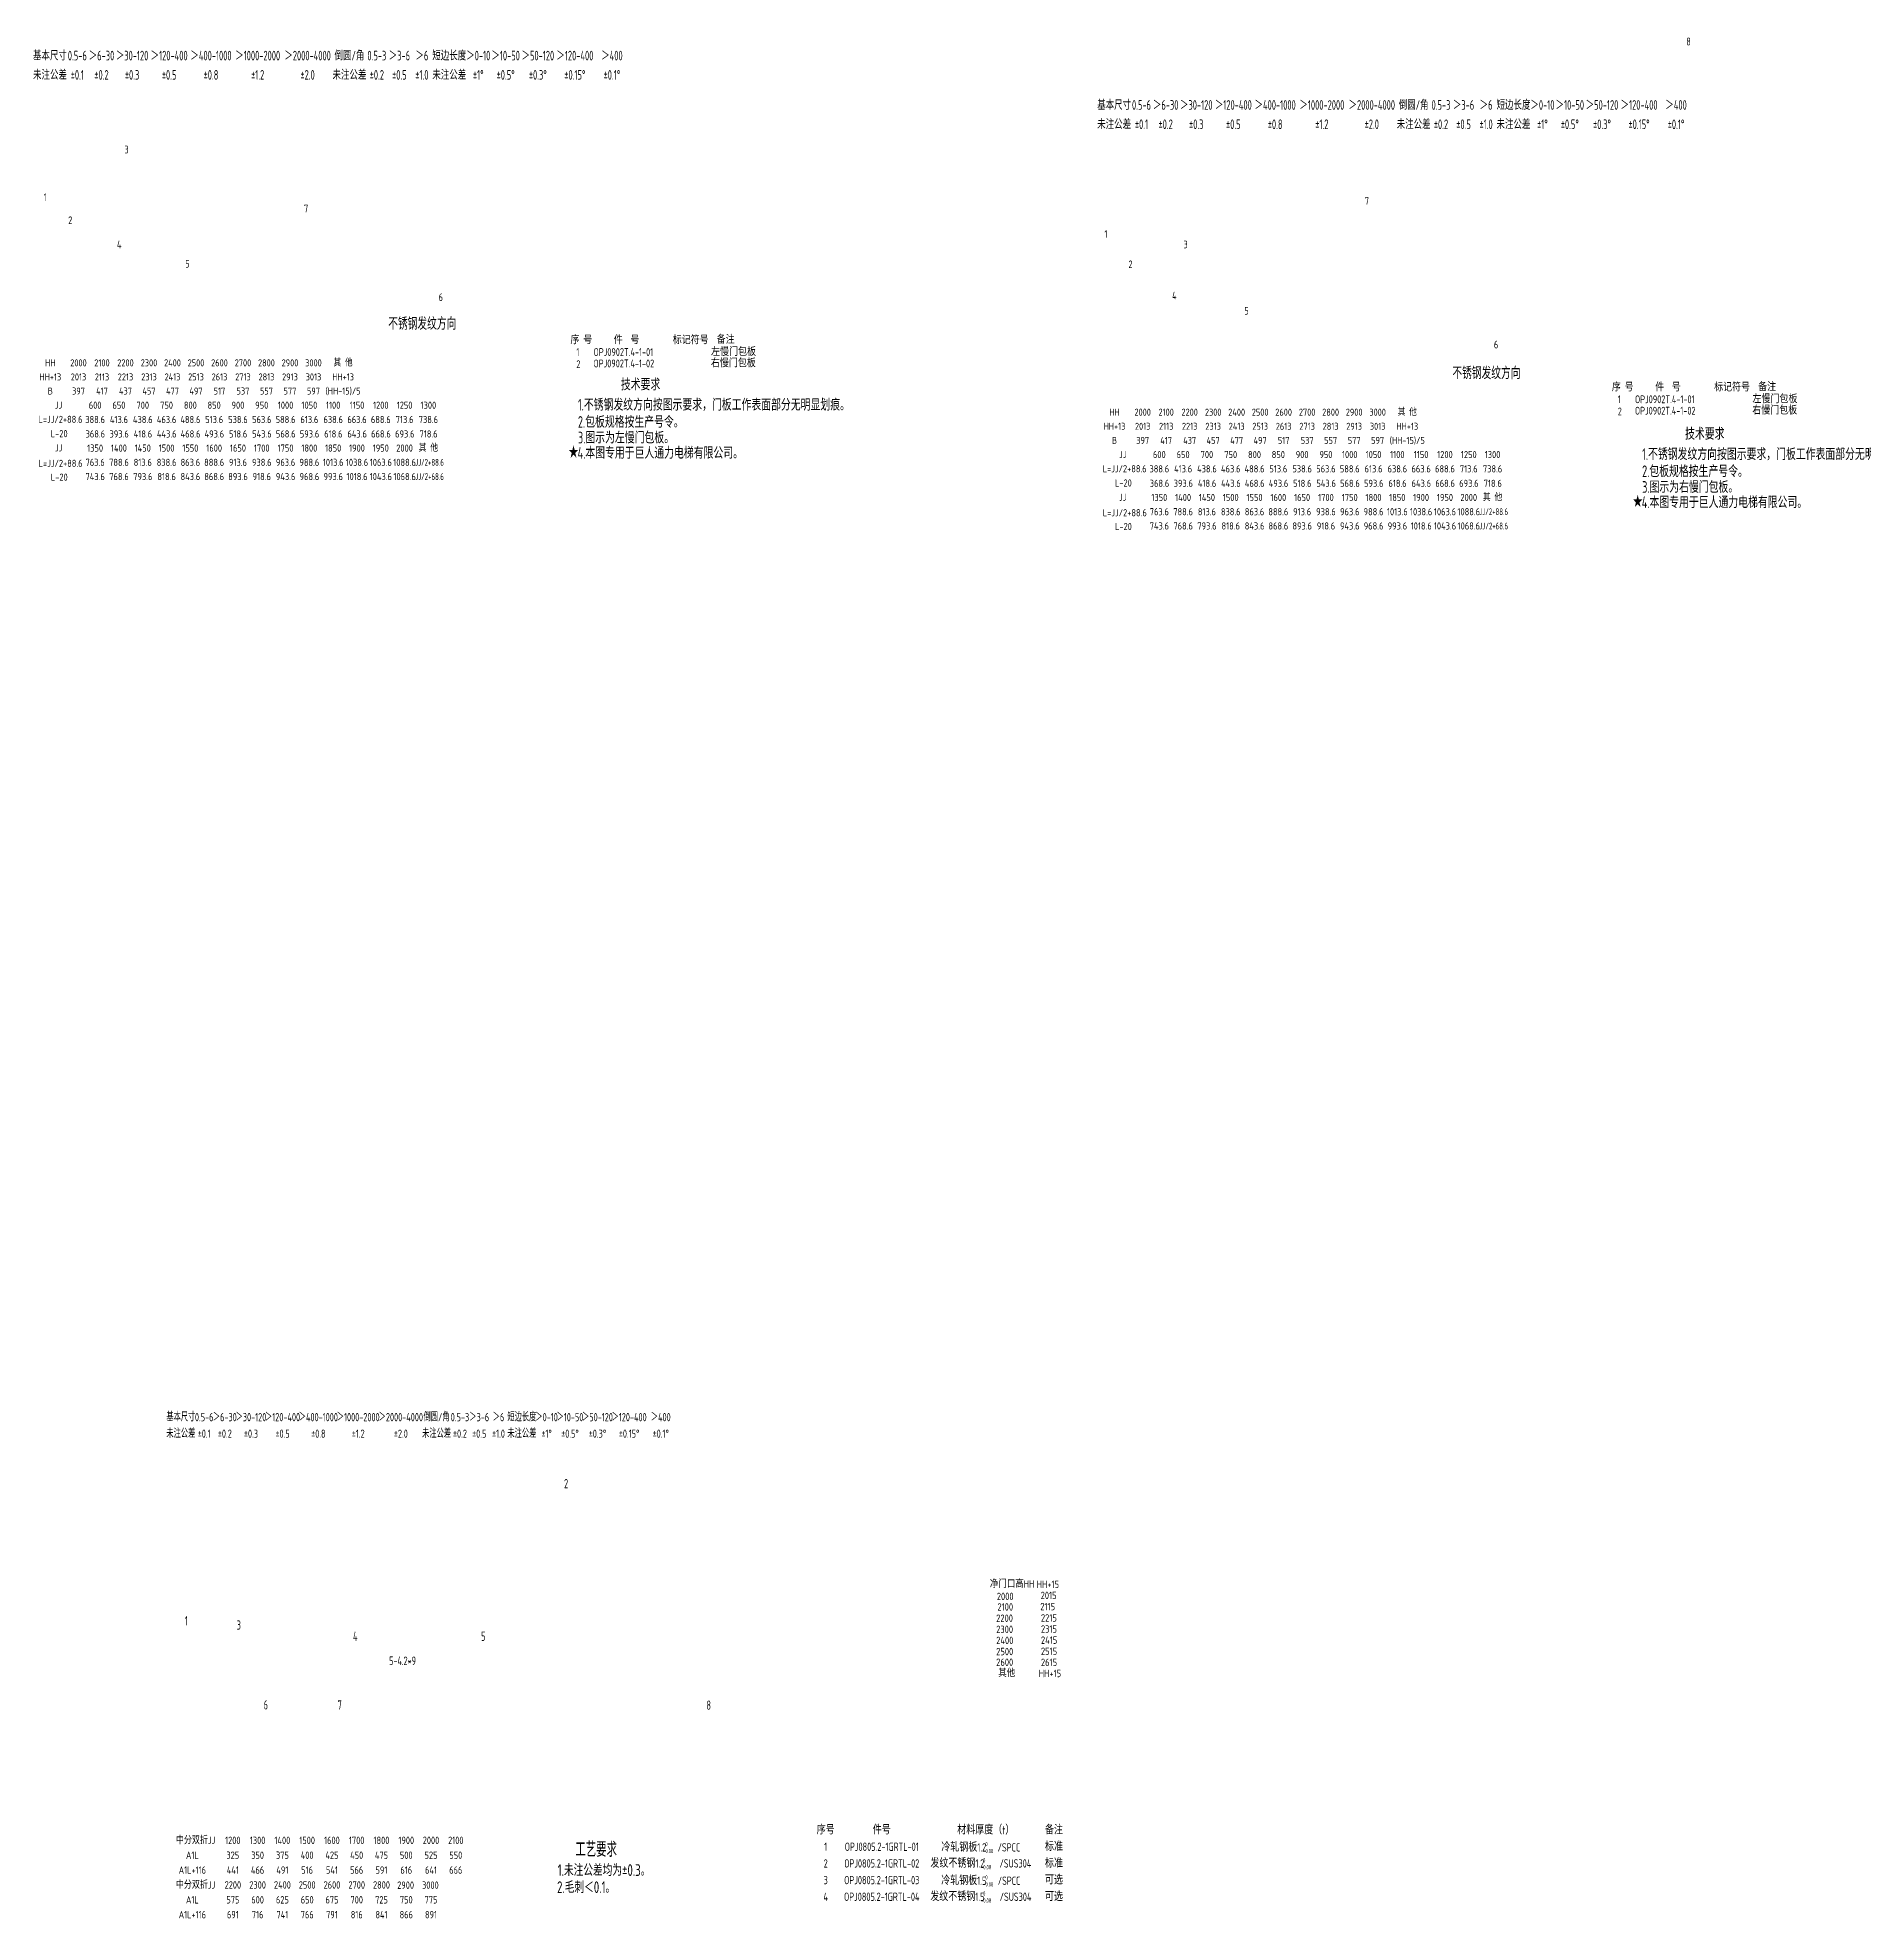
# Model space of a CAD drawing. Header units: inches. Extents: x 14216 to 120088, y -28810 to 23559.
# Drawn here: x 113287 to 119205, y 8305 to 14399 of the extents above; entities that cross this region are included whole.
import ezdxf
from ezdxf.enums import TextEntityAlignment as Align

# ---------------------------------------------------------------- set-up
doc = ezdxf.new("R2010")
doc.units = ezdxf.units.IN
doc.header["$LTSCALE"] = 0.3
doc.header["$MEASUREMENT"] = 0
for name, color, linetype in [('2', 2, 'Continuous'), ('2细实线', 2, 'Continuous'), ('7', 4, 'Continuous')]:
    doc.layers.add(name, color=color, linetype=linetype)
doc.layers.add('粗实线', color=7, linetype='Continuous', lineweight=30)
doc.styles.add('HZ', font='isocp2.shx', dxfattribs={"width": 0.7, "bigfont": 'hztxt.shx'})

msp = doc.modelspace()

# ---------------------------------------------------------------- texts
at = {"layer": '2', "color": 4, "style": 'HZ', "width": 0.7}
for s, height, p in [('8', 25, (118628.2, 14373.7)), ('3', 25, (113568.5, 14023.7)), ('1', 25, (113306.8, 13869.1)), ('7', 25, (114150.3, 13832.9)), ('7', 25, (117586.8, 13857.3)), ('2', 25, (113386.3, 13794.5)), ('1', 25, (116743.3, 13750)), ('4', 25, (113544.3, 13716.2)), ('3', 25, (116999.4, 13716.2)), ('5', 25, (113765.7, 13653.7)), ('2', 25, (116821.1, 13651.9)), ('6', 25, (114586.3, 13545.2)), ('4', 25, (116962.6, 13550.6)), ('5', 25, (117196.6, 13501.5)), ('6', 25, (118005, 13391.8)), ('2', 30, (114992.7, 9698.9)), ('1', 30, (113764.2, 9254.8)), ('3', 30, (113932.3, 9240.9)), ('4', 30, (114309, 9204.1)), ('5', 30, (114724, 9204.5)), ('6', 30, (114019.5, 8982.3)), ('7', 30, (114259.1, 8981.9)), ('8', 30, (115453.9, 8981.2))]:
    msp.add_text(s, height=height, dxfattribs=at).set_placement(p)
at = {"layer": '2', "color": 6, "style": 'HZ'}
for s, height, width, p in [('不锈钢发纹方向', 40, 0.75, (114423.1, 13452.1)), ('技术要求', 38, 0.7, (115176.9, 13256)), ('不锈钢发纹方向', 40, 0.75, (117870.6, 13292.2)), ('1.不锈钢发纹方向按图示要求，门板工作表面部分无明显划痕。', 38, 0.7, (115037.9, 13190.3)), ('2.包板规格按生产号令。', 38, 0.7, (115037.7, 13134.7)), ('3.图示为左慢门包板。', 38, 0.7, (115037.9, 13083.9)), ('技术要求', 38, 0.7, (118624.3, 13096)), ('4.本图专用于巨人通力电梯有限公司。', 38, 0.7, (115036.6, 13034.4)), ('1.不锈钢发纹方向按图示要求，门板工作表面部分无明显划痕。', 38, 0.7, (118485.4, 13030.3)), ('2.包板规格按生产号令。', 38, 0.7, (118485.2, 12974.8)), ('3.图示为右慢门包板。', 38, 0.7, (118485.4, 12923.9)), ('4.本图专用于巨人通力电梯有限公司。', 38, 0.7, (118484.1, 12874.4)), ('1.未注公差均为±0.3。', 38, 0.75, (114972.1, 8442.9)), ('2.毛刺＜0.1。', 38, 0.75, (114970, 8387.5))]:
    msp.add_text(s, height=height, dxfattribs=dict(at, width=width)).set_placement(p)
at = {"layer": '2', "style": 'HZ'}
for s, height, width, p in [('序 号', 25.36, 0.85, (115013.4, 13406)), ('件  号', 25.36, 0.85, (115154, 13406)), ('标记符号', 25.36, 0.85, (115344.8, 13405.9)), ('备注', 25.36, 0.85, (115487.3, 13407.1)), ('1', 25.4, 0.85, (115032.5, 13367.4)), ('2 ', 25.36, 0.85, (115032.5, 13328.1)), ('OPJ0902T.4-1-02', 25.364, 0.85, (115088.3, 13330.5)), ('OPJ0902T.4-1-01', 25.364, 0.85, (115088.5, 13367.4)), ('右慢门包板', 25.36, 0.85, (115468.4, 13331.2)), ('左慢门包板', 25.36, 0.85, (115469.1, 13367.8)), ('序 号', 25.36, 0.85, (118387.1, 13252.9)), ('1', 25.4, 0.85, (118406.2, 13214.3)), ('OPJ0902T.4-1-01', 25.364, 0.85, (118462.2, 13214.3)), ('件  号', 25.36, 0.85, (118527.7, 13252.9)), ('标记符号', 25.36, 0.85, (118718.5, 13252.8)), ('左慢门包板', 25.36, 0.85, (118842.8, 13214.7)), ('备注', 25.36, 0.85, (118861, 13254)), ('2 ', 25.36, 0.85, (118406.2, 13175)), ('OPJ0902T.4-1-02', 25.364, 0.85, (118462, 13177.4)), ('右慢门包板', 25.36, 0.85, (118842.1, 13178.1)), ('★', 38, 0.8, (115007.4, 13037)), ('★', 38, 0.8, (118454.9, 12877))]:
    msp.add_text(s, height=height, dxfattribs=dict(at, width=width)).set_placement(p)
at = {"layer": '2', "style": 'HZ', "width": 0.8}
for s, p in [('序号', (115840.3, 8591.5)), ('件号', (116022, 8591.5)), ('材料厚度（t）', (116358.9, 8591.5)), ('备注', (116579.9, 8591.5)), ('1', (115840.3, 8537.5)), ('OPJ0805.2-1GRTL-01', (116022, 8537.5)), ('冷轧钢板1.2   /SPCC', (116342.7, 8535.5)), ('标准', (116579.9, 8537.5)), ('2', (115840.3, 8483.5)), ('OPJ0805.2-1GRTL-02', (116022, 8483.5)), ('发纹不锈钢1.2    /SUS304 ', (116349.2, 8483.5)), ('标准', (116579.9, 8483.5)), ('3', (115840.3, 8429.5)), ('OPJ0805.2-1GRTL-03', (116022, 8429.5)), ('冷轧钢板1.5   /SPCC', (116342.7, 8427.5)), ('可选', (116579.9, 8429.5)), ('4', (115840.3, 8375.5)), ('OPJ0805.2-1GRTL-04', (116022, 8375.5)), ('发纹不锈钢1.5    /SUS304 ', (116349.2, 8375.5)), ('可选', (116579.9, 8375.5))]:
    msp.add_text(s, height=27, dxfattribs=at).set_placement(p, align=Align.MIDDLE_CENTER)
at = {"layer": '2', "color": 6, "insert": (114469.5, 9139.9), "char_height": 28, "attachment_point": 5, "style": 'HZ'}
msp.add_mtext('\\A1;5-4.2*9', dxfattribs=at)
at = {"layer": '2', "char_height": 13.73, "attachment_point": 1, "style": 'HZ'}
for insert in [(116350.8, 8553.4), (116343.6, 8500.9), (116350.8, 8445.4), (116343.6, 8392.9)]:
    msp.add_mtext(' 0\\P-0.08', dxfattribs=dict(at, insert=insert))
at = {"layer": '2细实线', "linetype": 'ByBlock', "style": 'HZ', "width": 0.65}
for s, height, p in [('基本尺寸', 31.3, (113327.3, 14340.5)), ('0.5-6', 31.3, (113415.9, 14340.5)), ('＞6-30', 31.3, (113494.2, 14340.5)), ('＞30-120', 31.3, (113593.3, 14340.5)), ('＞120-400', 31.3, (113713.3, 14340.5)), ('＞400-1000', 31.3, (113848.9, 14340.5)), ('＞1000-2000', 31.3, (114000.2, 14340.5)), ('＞2000-4000', 31.3, (114161.9, 14340.5)), ('倒圆/角', 31.3, (114297.5, 14340.5)), ('0.5-3', 31.3, (114386.2, 14340.5)), ('＞3-6', 31.3, (114459.2, 14340.5)), ('＞6', 31.3, (114532.2, 14340.5)), ('短边长度', 31.3, (114620.9, 14340.5)), ('＞0-10', 31.3, (114714.8, 14340.5)), ('＞10-50', 31.3, (114803.5, 14340.5)), ('＞50-120', 31.3, (114907.8, 14340.5)), ('＞120-400', 31.3, (115027.8, 14340.5)), ('＞400', 31.3, (115147.8, 14340.5)), ('未注公差', 31.3, (113327.3, 14278)), ('%%p0.1', 31.3, (113415.9, 14278)), ('%%p0.2', 31.3, (113494.2, 14278)), ('%%p0.3', 31.3, (113593.3, 14278)), ('%%p0.5', 31.3, (113713.3, 14278)), ('%%p0.8', 31.3, (113848.9, 14278)), ('%%p1.2', 31.3, (114000.2, 14278)), ('%%p2.0', 31.3, (114161.9, 14278)), ('未注公差', 31.3, (114297.5, 14278)), ('%%p0.2', 31.3, (114386.2, 14278)), ('%%p0.5', 31.3, (114459.2, 14278)), ('%%p1.0', 31.3, (114532.2, 14278)), ('未注公差', 31.3, (114620.9, 14278)), ('%%p1%%d', 31.3, (114714.8, 14278)), ('%%p0.5%%d', 31.3, (114803.5, 14278)), ('%%p0.3%%d', 31.3, (114907.8, 14278)), ('%%p0.15%%d', 31.3, (115027.8, 14278)), ('%%p0.1%%d', 31.3, (115147.8, 14278)), ('基本尺寸', 31.3, (116774.8, 14180.6)), ('倒圆/角', 31.3, (117745, 14180.6)), ('短边长度', 31.3, (118068.4, 14180.6)), ('未注公差', 31.3, (116774.8, 14118)), ('0.5-6', 31.3, (116863.4, 14180.6)), ('＞6-30', 31.3, (116941.7, 14180.6)), ('＞30-120', 31.3, (117040.8, 14180.6)), ('＞120-400', 31.3, (117160.8, 14180.6)), ('＞400-1000', 31.3, (117296.4, 14180.6)), ('＞1000-2000', 31.3, (117447.7, 14180.6)), ('＞2000-4000', 31.3, (117609.4, 14180.6)), ('未注公差', 31.3, (117745, 14118)), ('0.5-3', 31.3, (117833.7, 14180.6)), ('＞3-6', 31.3, (117906.7, 14180.6)), ('＞6', 31.3, (117979.7, 14180.6)), ('未注公差', 31.3, (118068.4, 14118)), ('＞0-10', 31.3, (118162.3, 14180.6)), ('＞10-50', 31.3, (118251, 14180.6)), ('＞50-120', 31.3, (118355.3, 14180.6)), ('＞120-400', 31.3, (118475.3, 14180.6)), ('＞400', 31.3, (118595.2, 14180.6)), ('%%p0.1', 31.3, (116863.4, 14118)), ('%%p0.2', 31.3, (116941.7, 14118)), ('%%p0.3', 31.3, (117040.8, 14118)), ('%%p0.5', 31.3, (117160.8, 14118)), ('%%p0.8', 31.3, (117296.4, 14118)), ('%%p1.2', 31.3, (117447.7, 14118)), ('%%p2.0', 31.3, (117609.4, 14118)), ('%%p0.2', 31.3, (117833.7, 14118)), ('%%p0.5', 31.3, (117906.7, 14118)), ('%%p1.0', 31.3, (117979.7, 14118)), ('%%p1%%d', 31.3, (118162.3, 14118)), ('%%p0.5%%d', 31.3, (118251, 14118)), ('%%p0.3%%d', 31.3, (118355.3, 14118)), ('%%p0.15%%d', 31.3, (118475.3, 14118)), ('%%p0.1%%d', 31.3, (118595.2, 14118)), ('基本尺寸', 26.73, (113751.2, 9929.3)), ('0.5-6', 26.73, (113826.9, 9929.3)), ('＞6-30', 26.73, (113893.7, 9929.3)), ('＞30-120', 26.73, (113978.4, 9929.3)), ('＞120-400', 26.73, (114080.8, 9929.3)), ('＞400-1000', 26.73, (114196.7, 9929.3)), ('＞1000-2000', 26.73, (114325.9, 9929.3)), ('＞2000-4000', 26.73, (114464, 9929.3)), ('倒圆/角', 26.73, (114579.8, 9929.3)), ('0.5-3', 26.73, (114655.5, 9929.3)), ('＞3-6', 26.73, (114717.9, 9929.3)), ('＞6', 26.73, (114780.3, 9929.3)), ('短边长度', 26.73, (114856, 9929.3)), ('＞0-10', 26.73, (114936.2, 9929.3)), ('＞10-50', 26.73, (115011.9, 9929.3)), ('＞50-120', 26.73, (115101, 9929.3)), ('＞120-400', 26.73, (115203.5, 9929.3)), ('＞400', 26.73, (115306, 9929.3)), ('未注公差', 26.73, (113751.2, 9875.8)), ('%%p0.1', 26.73, (113826.9, 9875.8)), ('%%p0.2', 26.73, (113893.7, 9875.8)), ('%%p0.3', 26.73, (113978.4, 9875.8)), ('%%p0.5', 26.73, (114080.8, 9875.8)), ('%%p0.8', 26.73, (114196.7, 9875.8)), ('%%p1.2', 26.73, (114325.9, 9875.8)), ('%%p2.0', 26.73, (114464, 9875.8)), ('未注公差', 26.73, (114579.8, 9875.8)), ('%%p0.2', 26.73, (114655.5, 9875.8)), ('%%p0.5', 26.73, (114717.9, 9875.8)), ('%%p1.0', 26.73, (114780.3, 9875.8)), ('未注公差', 26.73, (114856, 9875.8)), ('%%p1%%d', 26.73, (114936.2, 9875.8)), ('%%p0.5%%d', 26.73, (115011.9, 9875.8)), ('%%p0.3%%d', 26.73, (115101, 9875.8)), ('%%p0.15%%d', 26.73, (115203.5, 9875.8)), ('%%p0.1%%d', 26.73, (115306, 9875.8))]:
    msp.add_text(s, height=height, dxfattribs=at).set_placement(p, align=Align.MIDDLE_CENTER)
at = {"layer": '2细实线', "style": 'HZ'}
for s, height, width, p in [('HH', 22.84, 0.8, (113328.4, 13345.1)), ('2000', 22.84, 0.8, (113419.7, 13345.1)), ('2100', 22.84, 0.8, (113495.8, 13345.1)), ('2200', 22.84, 0.8, (113571.9, 13345.1)), ('2300', 22.84, 0.8, (113648.1, 13345.1)), ('2400', 22.84, 0.8, (113724.2, 13345.1)), ('2500', 22.84, 0.8, (113800.3, 13345.1)), ('2600', 22.84, 0.8, (113876.4, 13345.1)), ('2700', 22.84, 0.8, (113952.5, 13345.1)), ('2800', 22.84, 0.8, (114028.6, 13345.1)), ('2900', 22.84, 0.8, (114104.8, 13345.1)), ('3000', 22.84, 0.8, (114180.9, 13345.1)), ('其 他', 22.84, 0.8, (114276.9, 13345.1)), ('HH+13', 22.84, 0.8, (113328.4, 13299.4)), ('2013', 22.84, 0.8, (113419.7, 13299.4)), ('2113', 22.84, 0.8, (113495.8, 13299.4)), ('2213', 22.84, 0.8, (113571.9, 13299.4)), ('2313', 22.84, 0.8, (113648.1, 13299.4)), ('2413', 22.84, 0.8, (113724.2, 13299.4)), ('2513', 22.84, 0.8, (113800.3, 13299.4)), ('2613', 22.84, 0.8, (113876.4, 13299.4)), ('2713', 22.84, 0.8, (113952.5, 13299.4)), ('2813', 22.84, 0.8, (114028.6, 13299.4)), ('2913', 22.84, 0.8, (114104.8, 13299.4)), ('3013', 22.84, 0.8, (114180.9, 13299.4)), ('HH+13', 22.84, 0.8, (114276.9, 13299.4)), ('B', 22.8, 0.8, (113328.4, 13253.8)), ('397', 22.84, 0.8, (113419.7, 13253.8)), ('417', 22.84, 0.8, (113495.8, 13253.8)), ('437', 22.84, 0.8, (113571.9, 13253.8)), ('457', 22.84, 0.8, (113648.1, 13253.8)), ('477', 22.84, 0.8, (113724.2, 13253.8)), ('497', 22.84, 0.8, (113800.3, 13253.8)), ('517', 22.84, 0.8, (113876.4, 13253.8)), ('537', 22.84, 0.8, (113952.5, 13253.8)), ('557', 22.84, 0.8, (114028.6, 13253.8)), ('577', 22.84, 0.8, (114104.8, 13253.8)), ('597', 22.84, 0.8, (114180.9, 13253.8)), ('(HH-15)/5', 22.84, 0.8, (114276.9, 13253.8)), ('L=JJ/2+88.6', 23.134, 0.8, (113361.4, 13162)), ('JJ', 23.13, 0.8, (113355.2, 13208.3)), ('388.6', 23.13, 0.8, (113473.6, 13161.5)), ('600', 23.13, 0.8, (113473.6, 13207.8)), ('413.6', 23.13, 0.8, (113550.7, 13161.5)), ('650', 23.13, 0.8, (113550.7, 13207.8)), ('438.6', 23.13, 0.8, (113627.9, 13161.5)), ('700', 23.13, 0.8, (113627.9, 13207.8)), ('463.6', 23.13, 0.8, (113705, 13161.5)), ('750', 23.13, 0.8, (113705, 13207.8)), ('488.6', 23.13, 0.8, (113782.1, 13161.5)), ('800', 23.13, 0.8, (113782.1, 13207.8)), ('513.6', 23.13, 0.8, (113859.2, 13161.5)), ('850', 23.13, 0.8, (113859.2, 13207.8)), ('538.6', 23.13, 0.8, (113936.3, 13161.5)), ('900', 23.13, 0.8, (113936.3, 13207.8)), ('563.6', 23.13, 0.8, (114013.4, 13161.5)), ('950', 23.13, 0.8, (114013.4, 13207.8)), ('588.6', 23.13, 0.8, (114090.5, 13161.5)), ('1000', 23.13, 0.8, (114090.5, 13207.8)), ('613.6', 23.13, 0.8, (114167.6, 13161.5)), ('1050', 23.13, 0.8, (114167.6, 13207.8)), ('638.6', 23.13, 0.8, (114244.7, 13161.5)), ('1100', 23.13, 0.8, (114244.7, 13207.8)), ('663.6', 23.13, 0.8, (114321.9, 13161.5)), ('1150', 23.13, 0.8, (114321.9, 13207.8)), ('688.6', 23.13, 0.8, (114399, 13161.5)), ('1200', 23.13, 0.8, (114399, 13207.8)), ('713.6', 23.13, 0.8, (114476.1, 13161.5)), ('1250', 23.13, 0.8, (114476.1, 13207.8)), ('738.6', 23.13, 0.8, (114553.2, 13161.5)), ('1300', 23.13, 0.8, (114553.2, 13207.8)), ('HH', 22.84, 0.8, (116775.9, 13185.2)), ('2000', 22.84, 0.8, (116867.2, 13185.2)), ('2100', 22.84, 0.8, (116943.3, 13185.2)), ('2200', 22.84, 0.8, (117019.4, 13185.2)), ('2300', 22.84, 0.8, (117095.6, 13185.2)), ('2400', 22.84, 0.8, (117171.7, 13185.2)), ('2500', 22.84, 0.8, (117247.8, 13185.2)), ('2600', 22.84, 0.8, (117323.9, 13185.2)), ('2700', 22.84, 0.8, (117400, 13185.2)), ('2800', 22.84, 0.8, (117476.1, 13185.2)), ('2900', 22.84, 0.8, (117552.3, 13185.2)), ('3000', 22.84, 0.8, (117628.4, 13185.2)), ('其 他', 22.84, 0.8, (117724.4, 13185.2)), ('L-20', 23.13, 0.8, (113357.2, 13115.8)), ('368.6', 23.13, 0.8, (113474.2, 13114.7)), ('393.6', 23.13, 0.8, (113551.3, 13114.7)), ('418.6', 23.13, 0.8, (113628.4, 13114.7)), ('443.6', 23.13, 0.8, (113705.5, 13114.7)), ('468.6', 23.13, 0.8, (113782.7, 13114.7)), ('493.6', 23.13, 0.8, (113859.8, 13114.7)), ('518.6', 23.13, 0.8, (113936.9, 13114.7)), ('543.6', 23.13, 0.8, (114014, 13114.7)), ('568.6', 23.13, 0.8, (114091.1, 13114.7)), ('593.6', 23.13, 0.8, (114168.2, 13114.7)), ('618.6', 23.13, 0.8, (114245.3, 13114.7)), ('643.6', 23.13, 0.8, (114322.4, 13114.7)), ('668.6', 23.13, 0.8, (114399.5, 13114.7)), ('693.6', 23.13, 0.8, (114476.7, 13114.7)), ('718.6', 23.13, 0.8, (114553.8, 13114.7)), ('HH+13', 22.84, 0.8, (116775.9, 13139.5)), ('B', 22.8, 0.8, (116775.9, 13093.8)), ('2013', 22.84, 0.8, (116867.2, 13139.5)), ('397', 22.84, 0.8, (116867.2, 13093.8)), ('2113', 22.84, 0.8, (116943.3, 13139.5)), ('417', 22.84, 0.8, (116943.3, 13093.8)), ('2213', 22.84, 0.8, (117019.4, 13139.5)), ('437', 22.84, 0.8, (117019.4, 13093.8)), ('2313', 22.84, 0.8, (117095.6, 13139.5)), ('457', 22.84, 0.8, (117095.6, 13093.8)), ('2413', 22.84, 0.8, (117171.7, 13139.5)), ('477', 22.84, 0.8, (117171.7, 13093.8)), ('2513', 22.84, 0.8, (117247.8, 13139.5)), ('497', 22.84, 0.8, (117247.8, 13093.8)), ('2613', 22.84, 0.8, (117323.9, 13139.5)), ('517', 22.84, 0.8, (117323.9, 13093.8)), ('2713', 22.84, 0.8, (117400, 13139.5)), ('537', 22.84, 0.8, (117400, 13093.8)), ('2813', 22.84, 0.8, (117476.1, 13139.5)), ('557', 22.84, 0.8, (117476.1, 13093.8)), ('2913', 22.84, 0.8, (117552.3, 13139.5)), ('577', 22.84, 0.8, (117552.3, 13093.8)), ('3013', 22.84, 0.8, (117628.4, 13139.5)), ('597', 22.84, 0.8, (117628.4, 13093.8)), ('(HH-15)/5', 22.84, 0.8, (117724.4, 13093.8)), ('HH+13', 22.84, 0.8, (117724.4, 13139.5)), ('JJ', 23.13, 0.8, (113355.2, 13069.5)), ('1350', 23.13, 0.8, (113473.6, 13069)), ('1400', 23.13, 0.8, (113550.7, 13069)), ('1450', 23.13, 0.8, (113627.9, 13069)), ('1500', 23.13, 0.8, (113705, 13069)), ('1550', 23.13, 0.8, (113782.1, 13069)), ('1600', 23.13, 0.8, (113859.2, 13069)), ('1650', 23.13, 0.8, (113936.3, 13069)), ('1700', 23.13, 0.8, (114013.4, 13069)), ('1750', 23.13, 0.8, (114090.5, 13069)), ('1800', 23.13, 0.8, (114167.6, 13069)), ('1850', 23.13, 0.8, (114244.7, 13069)), ('1900', 23.13, 0.8, (114321.9, 13069)), ('1950', 23.13, 0.8, (114399, 13069)), ('2000', 23.13, 0.8, (114476.1, 13069)), ('其 他', 23.13, 0.8, (114553.2, 13069)), ('JJ', 23.13, 0.8, (116802.7, 13048.4)), ('600', 23.13, 0.8, (116921.1, 13047.9)), ('650', 23.13, 0.8, (116998.2, 13047.9)), ('700', 23.13, 0.8, (117075.3, 13047.9)), ('750', 23.13, 0.8, (117152.5, 13047.9)), ('800', 23.13, 0.8, (117229.6, 13047.9)), ('850', 23.13, 0.8, (117306.7, 13047.9)), ('900', 23.13, 0.8, (117383.8, 13047.9)), ('950', 23.13, 0.8, (117460.9, 13047.9)), ('1000', 23.13, 0.8, (117538, 13047.9)), ('1050', 23.13, 0.8, (117615.1, 13047.9)), ('1100', 23.13, 0.8, (117692.2, 13047.9)), ('1150', 23.13, 0.8, (117769.3, 13047.9)), ('1200', 23.13, 0.8, (117846.5, 13047.9)), ('1250', 23.13, 0.8, (117923.6, 13047.9)), ('1300', 23.13, 0.8, (118000.7, 13047.9)), ('L=JJ/2+88.6', 23.134, 0.8, (113361.8, 13019.5)), ('L-20', 23.13, 0.8, (113357.4, 12974.7)), ('743.6', 23.13, 0.8, (113473.7, 12976.6)), ('763.6', 23.13, 0.8, (113473.6, 13022.7)), ('788.6', 23.13, 0.8, (113550.7, 13022.7)), ('768.6', 23.13, 0.8, (113550.9, 12976.6)), ('793.6', 23.13, 0.8, (113628, 12976.6)), ('813.6', 23.13, 0.8, (113627.9, 13022.7)), ('838.6', 23.13, 0.8, (113705, 13022.7)), ('818.6', 23.13, 0.8, (113705.1, 12976.6)), ('843.6', 23.13, 0.8, (113782.2, 12976.6)), ('863.6', 23.13, 0.8, (113782.1, 13022.7)), ('888.6', 23.13, 0.8, (113859.2, 13022.7)), ('868.6', 23.13, 0.8, (113859.3, 12976.6)), ('893.6', 23.13, 0.8, (113936.4, 12976.6)), ('913.6', 23.13, 0.8, (113936.3, 13022.7)), ('938.6', 23.13, 0.8, (114013.4, 13022.7)), ('918.6', 23.13, 0.8, (114013.5, 12976.6)), ('943.6', 23.13, 0.8, (114090.6, 12976.6)), ('963.6', 23.13, 0.8, (114090.5, 13022.7)), ('988.6', 23.13, 0.8, (114167.6, 13022.7)), ('968.6', 23.13, 0.8, (114167.7, 12976.6)), ('1013.6', 23.13, 0.8, (114244.7, 13022.7)), ('993.6', 23.13, 0.8, (114244.9, 12976.6)), ('1038.6', 23.13, 0.8, (114321.9, 13022.7)), ('1018.6', 23.13, 0.8, (114322, 12976.6)), ('1043.6', 23.13, 0.8, (114399.1, 12976.6)), ('1063.6', 23.13, 0.8, (114399, 13022.7)), ('1088.6', 23.13, 0.8, (114476.1, 13022.7)), ('1068.6', 23.13, 0.8, (114476.2, 12976.6)), ('JJ/2+88.6', 22.18, 0.65, (114556.8, 13022.7)), ('JJ/2+68.6', 22.18, 0.65, (114556.9, 12976.6)), ('L=JJ/2+88.6', 23.134, 0.8, (116808.9, 13002.1)), ('388.6', 23.13, 0.8, (116921.1, 13001.6)), ('413.6', 23.13, 0.8, (116998.2, 13001.6)), ('438.6', 23.13, 0.8, (117075.3, 13001.6)), ('463.6', 23.13, 0.8, (117152.5, 13001.6)), ('488.6', 23.13, 0.8, (117229.6, 13001.6)), ('513.6', 23.13, 0.8, (117306.7, 13001.6)), ('538.6', 23.13, 0.8, (117383.8, 13001.6)), ('563.6', 23.13, 0.8, (117460.9, 13001.6)), ('588.6', 23.13, 0.8, (117538, 13001.6)), ('613.6', 23.13, 0.8, (117615.1, 13001.6)), ('638.6', 23.13, 0.8, (117692.2, 13001.6)), ('663.6', 23.13, 0.8, (117769.3, 13001.6)), ('688.6', 23.13, 0.8, (117846.5, 13001.6)), ('713.6', 23.13, 0.8, (117923.6, 13001.6)), ('738.6', 23.13, 0.8, (118000.7, 13001.6)), ('L-20', 23.13, 0.8, (116804.7, 12955.9)), ('JJ', 23.13, 0.8, (116802.7, 12909.5)), ('368.6', 23.13, 0.8, (116921.7, 12954.7)), ('1350', 23.13, 0.8, (116921.1, 12909)), ('393.6', 23.13, 0.8, (116998.8, 12954.7)), ('1400', 23.13, 0.8, (116998.2, 12909)), ('418.6', 23.13, 0.8, (117075.9, 12954.7)), ('1450', 23.13, 0.8, (117075.3, 12909)), ('443.6', 23.13, 0.8, (117153, 12954.7)), ('1500', 23.13, 0.8, (117152.5, 12909)), ('468.6', 23.13, 0.8, (117230.1, 12954.7)), ('1550', 23.13, 0.8, (117229.6, 12909)), ('493.6', 23.13, 0.8, (117307.3, 12954.7)), ('1600', 23.13, 0.8, (117306.7, 12909)), ('518.6', 23.13, 0.8, (117384.4, 12954.7)), ('1650', 23.13, 0.8, (117383.8, 12909)), ('543.6', 23.13, 0.8, (117461.5, 12954.7)), ('1700', 23.13, 0.8, (117460.9, 12909)), ('568.6', 23.13, 0.8, (117538.6, 12954.7)), ('1750', 23.13, 0.8, (117538, 12909)), ('593.6', 23.13, 0.8, (117615.7, 12954.7)), ('1800', 23.13, 0.8, (117615.1, 12909)), ('618.6', 23.13, 0.8, (117692.8, 12954.7)), ('1850', 23.13, 0.8, (117692.2, 12909)), ('643.6', 23.13, 0.8, (117769.9, 12954.7)), ('1900', 23.13, 0.8, (117769.3, 12909)), ('668.6', 23.13, 0.8, (117847, 12954.7)), ('1950', 23.13, 0.8, (117846.5, 12909)), ('693.6', 23.13, 0.8, (117924.1, 12954.7)), ('2000', 23.13, 0.8, (117923.6, 12909)), ('718.6', 23.13, 0.8, (118001.3, 12954.7)), ('其 他', 23.13, 0.8, (118000.7, 12909)), ('L=JJ/2+88.6', 23.134, 0.8, (116809.3, 12859.5)), ('763.6', 23.13, 0.8, (116921.1, 12862.8)), ('788.6', 23.13, 0.8, (116998.2, 12862.8)), ('813.6', 23.13, 0.8, (117075.3, 12862.8)), ('838.6', 23.13, 0.8, (117152.5, 12862.8)), ('863.6', 23.13, 0.8, (117229.6, 12862.8)), ('888.6', 23.13, 0.8, (117306.7, 12862.8)), ('913.6', 23.13, 0.8, (117383.8, 12862.8)), ('938.6', 23.13, 0.8, (117460.9, 12862.8)), ('963.6', 23.13, 0.8, (117538, 12862.8)), ('988.6', 23.13, 0.8, (117615.1, 12862.8)), ('1013.6', 23.13, 0.8, (117692.2, 12862.8)), ('1038.6', 23.13, 0.8, (117769.3, 12862.8)), ('1063.6', 23.13, 0.8, (117846.5, 12862.8)), ('1088.6', 23.13, 0.8, (117923.6, 12862.8)), ('JJ/2+88.6', 22.18, 0.65, (118004.3, 12862.8)), ('L-20', 23.13, 0.8, (116804.9, 12814.8)), ('743.6', 23.13, 0.8, (116921.2, 12816.6)), ('768.6', 23.13, 0.8, (116998.3, 12816.6)), ('793.6', 23.13, 0.8, (117075.5, 12816.6)), ('818.6', 23.13, 0.8, (117152.6, 12816.6)), ('843.6', 23.13, 0.8, (117229.7, 12816.6)), ('868.6', 23.13, 0.8, (117306.8, 12816.6)), ('893.6', 23.13, 0.8, (117383.9, 12816.6)), ('918.6', 23.13, 0.8, (117461, 12816.6)), ('943.6', 23.13, 0.8, (117538.1, 12816.6)), ('968.6', 23.13, 0.8, (117615.2, 12816.6)), ('993.6', 23.13, 0.8, (117692.4, 12816.6)), ('1018.6', 23.13, 0.8, (117769.5, 12816.6)), ('1043.6', 23.13, 0.8, (117846.6, 12816.6)), ('1068.6', 23.13, 0.8, (117923.7, 12816.6)), ('JJ/2+68.6', 22.18, 0.65, (118004.4, 12816.6)), ('中分双折JJ', 24, 0.8, (113799, 8558.2)), ('1200', 24, 0.8, (113919.6, 8558.2)), ('1300', 24, 0.8, (113999.9, 8558.2)), ('1400', 24, 0.8, (114080.2, 8558.2)), ('1500', 24, 0.8, (114160.4, 8558.2)), ('1600', 24, 0.8, (114240.7, 8558.2)), ('1700', 24, 0.8, (114320.9, 8558.2)), ('1800', 24, 0.8, (114401.2, 8558.2)), ('1900', 24, 0.8, (114481.5, 8558.2)), ('2000', 24, 0.8, (114561.7, 8558.2)), ('2100', 24, 0.8, (114642, 8558.2)), ('A1L+116', 24, 0.8, (113788.6, 8461.9)), ('A1L', 24, 0.8, (113788.6, 8510.1)), ('325', 24, 0.8, (113919.6, 8510.1)), ('441', 24, 0.8, (113919.6, 8461.9)), ('466', 24, 0.8, (113999.9, 8461.9)), ('350', 24, 0.8, (113999.9, 8510.1)), ('375', 24, 0.8, (114080.2, 8510.1)), ('491', 24, 0.8, (114080.2, 8461.9)), ('400', 24, 0.8, (114160.4, 8510.1)), ('516', 24, 0.8, (114160.4, 8461.9)), ('425', 24, 0.8, (114240.7, 8510.1)), ('541', 24, 0.8, (114240.7, 8461.9)), ('450', 24, 0.8, (114320.9, 8510.1)), ('566', 24, 0.8, (114320.9, 8461.9)), ('475', 24, 0.8, (114401.2, 8510.1)), ('591', 24, 0.8, (114401.2, 8461.9)), ('500', 24, 0.8, (114481.5, 8510.1)), ('616', 24, 0.8, (114481.5, 8461.9)), ('525', 24, 0.8, (114561.7, 8510.1)), ('641', 24, 0.8, (114561.7, 8461.9)), ('666', 24, 0.8, (114642, 8461.9)), ('550', 24, 0.8, (114642, 8510.1)), ('中分双折JJ', 24, 0.8, (113799, 8413.8)), ('2200', 24, 0.8, (113919.8, 8413.8)), ('2300', 24, 0.8, (114000, 8413.8)), ('2400', 24, 0.8, (114080.3, 8413.8)), ('2500', 24, 0.8, (114160.6, 8413.8)), ('2600', 24, 0.8, (114240.8, 8413.8)), ('2700', 24, 0.8, (114321.1, 8413.8)), ('2800', 24, 0.8, (114401.3, 8413.8)), ('2900', 24, 0.8, (114479.5, 8413.1)), ('3000', 24, 0.8, (114559.7, 8413.1)), ('A1L', 24, 0.8, (113788.6, 8365.6)), ('575', 24, 0.8, (113919.8, 8365.6)), ('600', 24, 0.8, (114000, 8365.6)), ('625', 24, 0.8, (114080.3, 8365.6)), ('650', 24, 0.8, (114160.6, 8365.6)), ('675', 24, 0.8, (114240.8, 8365.6)), ('700', 24, 0.8, (114321.1, 8365.6)), ('725', 24, 0.8, (114401.3, 8365.6)), ('750', 24, 0.8, (114481.6, 8365.6)), ('775', 24, 0.8, (114561.7, 8365.6)), ('A1L+116', 24, 0.8, (113788.6, 8317.5)), ('691', 24, 0.8, (113919.8, 8317.5)), ('716', 24, 0.8, (114000, 8317.5)), ('741', 24, 0.8, (114080.3, 8317.5)), ('766', 24, 0.8, (114160.6, 8317.5)), ('791', 24, 0.8, (114240.8, 8317.5)), ('816', 24, 0.8, (114321.1, 8317.5)), ('841', 24, 0.8, (114401.3, 8317.5)), ('866', 24, 0.8, (114481.6, 8317.5)), ('891', 24, 0.8, (114561.7, 8317.5))]:
    msp.add_text(s, height=height, dxfattribs=dict(at, width=width)).set_placement(p, align=Align.MIDDLE_CENTER)
at = {"layer": '7', "color": 2, "style": 'HZ', "width": 0.85}
for s, p in [('净门口高HH', (116371.9, 9376.7)), ('HH+15', (116524.1, 9375.8)), ('2000', (116394.7, 9336.6)), ('2100', (116396.8, 9302.5)), ('2115', (116535.6, 9303.7)), ('2015', (116536.7, 9339.8)), ('2200', (116392.7, 9266)), ('2215', (116537.7, 9266.9)), ('2300', (116392.7, 9230)), ('2400', (116392.7, 9194)), ('2315', (116537.7, 9230.9)), ('2415', (116537.7, 9194.9)), ('2500', (116392.7, 9158)), ('2600', (116392.7, 9123.4)), ('2515', (116537.7, 9158.9)), ('2615', (116537.7, 9122.9)), ('其他', (116399.1, 9087.7)), ('HH+15', (116530.8, 9086.9))]:
    msp.add_text(s, height=24, dxfattribs=at).set_placement(p)
at = {"layer": '粗实线', "color": 3, "linetype": 'Continuous', "lineweight": -3, "style": 'HZ', "width": 0.7}
msp.add_text('工艺要求', height=48, dxfattribs=at).set_placement((115029.5, 8504.8))

doc.saveas('drawing.dxf')
